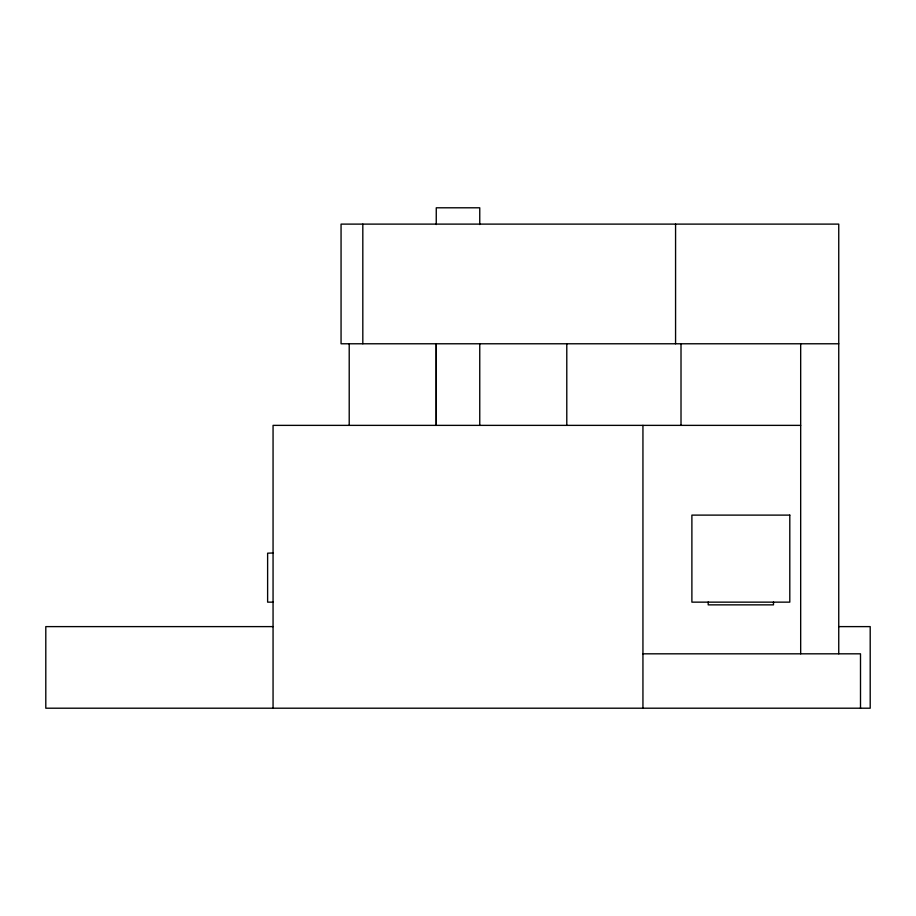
<?xml version="1.0" encoding="UTF-8"?>
<svg xmlns="http://www.w3.org/2000/svg" width="916" height="916" viewBox="0 0 916 916"><rect width="100%" height="100%" fill="white"/><g stroke="black" fill="none" stroke-linecap="round" stroke-linejoin="round"><path stroke-width="1.37" d="M436.245 425.31L436.245 343.752M273.323 552.966L267.621 553.184L267.621 602.144L273.346 602.144M838.747 343.775L341.061 343.775L341.061 224.111L838.747 224.111L838.747 653.818M800.676 425.368L273.06 425.368L273.06 708.205M273.06 626.613L45.8 626.613L45.8 708.205L870.2 708.205L870.2 626.613L838.758 626.613M642.94 653.818L860.502 653.818L860.502 708.205M800.676 343.775L800.676 653.818M773.482 602.018L773.482 604.858L708.205 604.858L708.205 602.018M681.012 343.775L681.012 425.219M675.573 224.111L675.573 343.775M642.94 425.368L642.94 708.205M566.786 343.775L566.786 425.219M479.755 224.535L479.755 207.795L436.268 207.795L436.245 224.535M479.755 343.592L479.755 425.31M436.245 343.592L436.245 424.898M362.816 224.111L362.816 343.775M349.214 343.775L349.214 425.219M789.798 515.113L691.889 515.113L691.889 602.144L789.798 602.144L789.798 515.113"/></g></svg>
